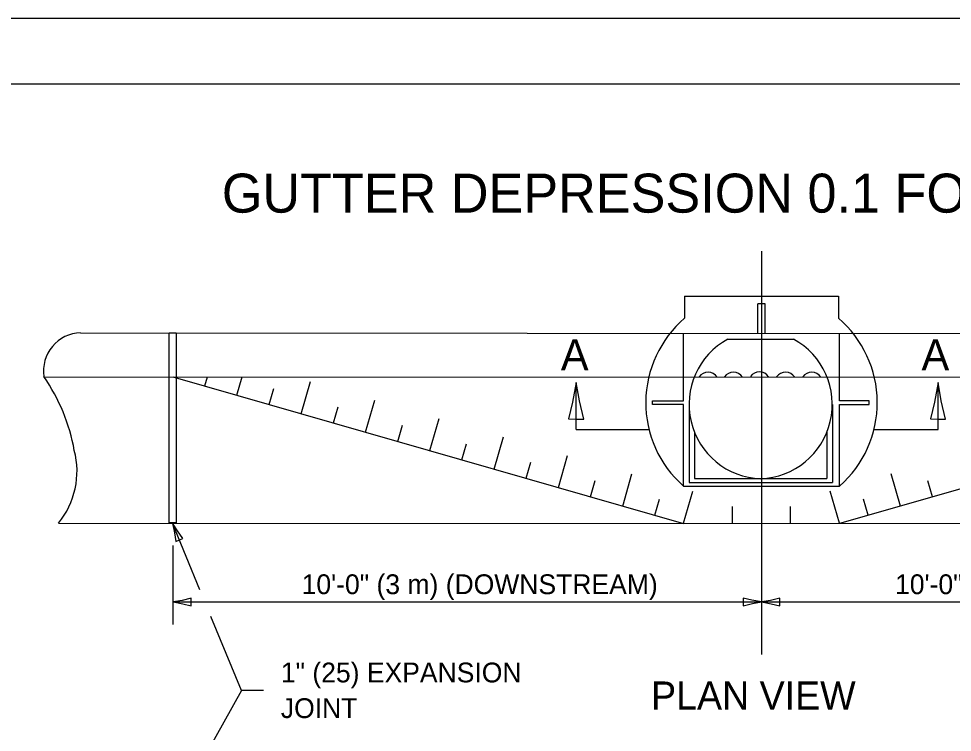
# Model space of a CAD drawing. Extents: x 0 to 2.83, y 0 to 1.83.
# Drawn here: x 1.811 to 2.409, y 1.376 to 1.833 of the extents above; entities that cross this region are included whole.
import ezdxf

# ---------------------------------------------------------------- set-up
doc = ezdxf.new("R2010")
doc.units = 0
for name, color, linetype in [('RD_Pr_Roadway_Dimensions', 7, 'Continuous'), ('RD_Pr_Roadway_Items', 7, 'Continuous'), ('RD_Pr_Roadway_Notes', 7, 'Continuous'), ('SH_General_Details', 7, 'Continuous'), ('SH_Printer_Plotting_Border', 7, 'Continuous')]:
    doc.layers.add(name, color=color, linetype=linetype)

msp = doc.modelspace()

# ---------------------------------------------------------------- linework, layer by layer
at = {"layer": 'RD_Pr_Roadway_Dimensions'}
for p, q in [((2.28697, 1.6842), (2.28697, 1.42567)), ((1.90968, 1.49557), (1.90968, 1.44502)), ((1.90993, 1.45943), (2.28697, 1.45943)), ((2.28697, 1.45943), (2.66428, 1.45943))]:
    msp.add_line(p, q, dxfattribs=at)
for points in [[(1.92159, 1.45699), (1.9216, 1.45943), (1.9216, 1.46187), (1.91576, 1.46044), (1.90993, 1.45943), (1.91615, 1.4583)], [(2.27531, 1.46187), (2.27531, 1.45943), (2.27531, 1.45699), (2.28114, 1.45842), (2.28697, 1.45943), (2.28075, 1.46057)], [(2.29863, 1.45699), (2.29864, 1.45943), (2.29864, 1.46187), (2.2928, 1.46044), (2.28697, 1.45943), (2.29319, 1.4583)]]:
    msp.add_lwpolyline(points, close=True, dxfattribs=at)
at = {"layer": 'RD_Pr_Roadway_Items'}
for p, q in [((2.23772, 1.6554), (2.33624, 1.6554)), ((2.23772, 1.6554), (2.23772, 1.64133)), ((2.33624, 1.6554), (2.33624, 1.64133)), ((2.28928, 1.65043), (2.2846, 1.65043)), ((2.2846, 1.63167), (2.2846, 1.65043)), ((2.28928, 1.63167), (2.28928, 1.65043)), ((1.85063, 1.63198), (2.72333, 1.63143)), ((2.23693, 1.58845), (2.23693, 1.6317)), ((2.26531, 1.62789), (2.30753, 1.62789)), ((2.33703, 1.58845), (2.33703, 1.63156)), ((1.82716, 1.60385), (2.74681, 1.60327)), ((1.90968, 1.60379), (2.23693, 1.50977)), ((1.93027, 1.59788), (1.93197, 1.60379)), ((1.95087, 1.59196), (1.95423, 1.60366)), ((2.66283, 1.60333), (2.33703, 1.50971)), ((1.99206, 1.58012), (1.99798, 1.60072)), ((1.97147, 1.58605), (1.97442, 1.59635)), ((2.03326, 1.56829), (2.03917, 1.58888)), ((2.21707, 1.58611), (2.21707, 1.58845)), ((2.21707, 1.58845), (2.23693, 1.58845)), ((2.23693, 1.58611), (2.21707, 1.58611)), ((2.23693, 1.53375), (2.23693, 1.58611)), ((2.24051, 1.58611), (2.24051, 1.53608)), ((2.33243, 1.58611), (2.33243, 1.53608)), ((2.35587, 1.58845), (2.33703, 1.58845)), ((2.33703, 1.53375), (2.33703, 1.58611)), ((2.33703, 1.58611), (2.35587, 1.58611)), ((2.35587, 1.58611), (2.35587, 1.58845)), ((2.01266, 1.57421), (2.01562, 1.58452)), ((2.07445, 1.55645), (2.08036, 1.57705)), ((2.05385, 1.56239), (2.05683, 1.57268)), ((2.2441, 1.568), (2.2441, 1.53851)), ((2.32884, 1.56823), (2.32884, 1.53851)), ((2.11564, 1.54461), (2.12156, 1.56521)), ((2.09505, 1.55055), (2.09802, 1.56086)), ((2.15684, 1.53278), (2.16275, 1.55337)), ((2.13626, 1.53873), (2.13921, 1.54904)), ((2.19803, 1.52094), (2.20396, 1.54154)), ((2.2441, 1.53851), (2.32884, 1.53851)), ((2.37593, 1.52088), (2.37001, 1.54148)), ((2.17745, 1.5269), (2.1804, 1.5372)), ((2.23693, 1.53375), (2.33703, 1.53375)), ((2.24051, 1.53608), (2.33243, 1.53608)), ((2.39651, 1.52685), (2.39356, 1.53714)), ((2.23702, 1.50992), (2.24294, 1.53051)), ((2.33693, 1.50986), (2.33102, 1.53045)), ((2.21864, 1.51508), (2.2216, 1.52537)), ((2.26837, 1.50992), (2.26837, 1.52063)), ((2.30557, 1.50986), (2.30557, 1.52057)), ((2.35532, 1.51502), (2.35236, 1.52532)), ((1.83649, 1.51004), (2.73747, 1.50945))]:
    msp.add_line(p, q, dxfattribs=at)
msp.add_lwpolyline([(1.90753, 1.63195), (1.91182, 1.63195), (1.91182, 1.51016), (1.90753, 1.51016)], close=True, dxfattribs=at)
for centre, radius, start, end in [((2.28405, 1.58719), 0.07125, 130.55916, 228.5914), ((2.2899, 1.58719), 0.07125, 311.4086, 49.44084), ((1.85139, 1.6075), 0.0245, 91.77195, 188.53404), ((2.28819, 1.58606), 0.04767, 118.67977, 267.90434), ((2.28464, 1.58606), 0.04767, 272.14115, 61.32023), ((1.72842, 1.53551), 0.12008, 10.08084, 34.69194), ((2.25271, 1.59962), 0.00703, 33.93548, 144.9585), ((2.26896, 1.5997), 0.00703, 33.93548, 144.9585), ((2.28568, 1.59991), 0.00703, 33.93548, 144.9585), ((2.30242, 1.59962), 0.00703, 33.93548, 144.9585), ((2.31915, 1.59962), 0.00703, 33.93548, 144.9585), ((1.79627, 1.54319), 0.05212, 320.4945, 14.82995)]:
    msp.add_arc(centre, radius, start, end, dxfattribs=at)
at = {"layer": 'RD_Pr_Roadway_Notes'}
for p, q in [((2.16822, 1.56992), (2.16822, 1.60004)), ((2.40005, 1.56992), (2.40005, 1.60004)), ((2.16822, 1.56992), (2.21461, 1.56992)), ((2.35914, 1.56992), (2.40005, 1.56992)), ((1.92717, 1.46722), (1.90954, 1.50999)), ((1.95374, 1.40279), (1.93421, 1.45017)), ((1.95374, 1.40279), (1.9043, 1.31416)), ((1.96793, 1.40279), (1.95374, 1.40279))]:
    msp.add_line(p, q, dxfattribs=at)
for points in [[(2.16334, 1.57672), (2.16822, 1.57671), (2.1731, 1.57671), (2.17024, 1.58838), (2.16822, 1.60004), (2.16596, 1.5876)], [(2.39517, 1.57672), (2.40005, 1.57671), (2.40493, 1.57671), (2.40207, 1.58838), (2.40005, 1.60004), (2.39779, 1.5876)], [(1.91173, 1.49828), (1.91398, 1.49921), (1.91624, 1.50014), (1.91269, 1.50499), (1.90954, 1.50999), (1.91086, 1.50381)]]:
    msp.add_lwpolyline(points, close=True, dxfattribs=at)
at = {"layer": 'SH_General_Details'}
for p, q in [((2.83332, 1.83333), (0, 1.83333)), ((2.66428, 1.60373), (2.33703, 1.50971)), ((2.66428, 1.60373), (2.33703, 1.50971))]:
    msp.add_line(p, q, dxfattribs=at)
msp.add_lwpolyline([(0.16667, 1.79166), (2.79166, 1.79166), (2.79166, 0.04167), (0.16667, 0.04167)], close=True, dxfattribs=at)
at = {"layer": 'SH_Printer_Plotting_Border'}
msp.add_lwpolyline([(0, 0), (2.83332, 0), (2.83332, 1.83333), (0, 1.83333)], close=True, dxfattribs=at)

# ---------------------------------------------------------------- texts
at = {"layer": 'RD_Pr_Roadway_Dimensions'}
for s, p in [('10\'-0" (3 m) (DOWNSTREAM)', (1.9923, 1.46444)), ('10\'-0" (3 m) (UPSTREAM)', (2.37253, 1.46444))]:
    msp.add_text(s, height=0.0127, dxfattribs=at).set_placement(p)
at = {"layer": 'RD_Pr_Roadway_Notes'}
for s, height, p in [('GUTTER DEPRESSION 0.1 FOOT (30mm)', 0.025, (1.94118, 1.70899)), ('A', 0.02, (2.15837, 1.60785)), ('A', 0.02, (2.38944, 1.60785)), ('1" (25) EXPANSION', 0.0127, (1.97899, 1.40788)), ('PLAN VIEW', 0.018, (2.21619, 1.39046)), ('JOINT', 0.0127, (1.97899, 1.38502))]:
    msp.add_text(s, height=height, dxfattribs=at).set_placement(p)

doc.saveas('drawing.dxf')
